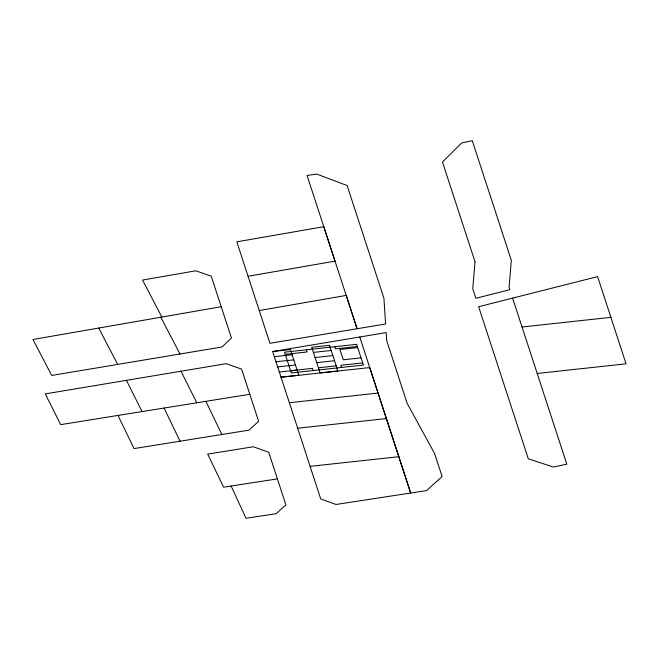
<?xml version="1.0" encoding="UTF-8"?>
<svg xmlns="http://www.w3.org/2000/svg" width="659" height="659" viewBox="0 0 659 659"><rect width="100%" height="100%" fill="white"/><g stroke="black" fill="none" stroke-linecap="round" stroke-linejoin="round"><path stroke-width="0.99" d="M248.081 276.253L335.011 261.129L323.791 226.696L236.836 241.837L269.926 343.298L385.597 323.981L383.933 298.255L347.128 185.541L316.864 174.116L307.053 175.418L357.096 328.75L346.23 295.413L259.242 310.537M221.235 306.715L32.95 339.5L51.715 375.449L222.05 346.972L231.457 338.059L211.242 276.179L195.781 270.791L142.558 280.059L161.859 317.053M272.637 351.535L386.182 332.589L386.693 340.588L407.138 403.333L434.561 453.433L442.107 476.506L426.562 490.584L336.024 504.481L320.735 498.937L272.661 351.527L290.421 349.591L298.791 375.235L281.022 377.162M249.81 394.288L60.677 424.635L45.265 393.901L226.194 363.677L241.606 369.122L258.625 421.307L248.987 430.146L134.016 448.59L118.043 415.425M231.12 486.004L223.607 487.182L207.684 454.109L253.336 446.761L268.724 452.255L285.899 504.885L276.187 513.674L245.996 518.295L231.12 486.004L277.414 478.904M522.068 327.012L610.893 317.341M285.256 354.344L307.086 351.964L306.377 349.789M357.343 346.502L335.505 348.875L334.797 346.7M274.333 356.651L292.094 354.723M313.404 352.4L331.172 350.473M357.697 347.581L339.929 349.517L343.281 359.773L361.041 357.837M276.006 361.783L293.766 359.847M315.084 357.532L332.844 355.596M277.678 366.906L295.438 364.979M316.757 362.656L334.517 360.728M290.611 370.745L312.44 368.373L313.157 370.547M362.697 362.903L340.86 365.284L341.568 367.458M279.35 372.038L297.11 370.103M318.429 367.788L336.189 365.852M281.047 377.228L369.748 367.574L410.664 493.031L359.748 336.98M537.225 373.48L626.05 363.817L597.606 276.615L478.64 306.715L528.296 458.796L553.428 467.05L566.798 464.167L512.611 298.115M289.35 402.731L378.052 393.052M297.662 428.218L386.355 418.58M310.101 466.35L398.802 456.695M160.812 317.251L180.006 354.015M98.693 328.05L117.681 364.427M180.97 371.215L196.794 402.781M126.429 380.334L142.039 411.578M205.872 401.323L221.869 434.503M164.075 408.028L180.047 441.201M475.04 261.812L472.758 288.683L475.905 298.288L509.877 289.688L509.086 287.25L511.335 260.363L472.281 140.705L461.621 142.995L442.477 162.048L475.04 261.812M329.5 345.341L311.732 347.277L320.101 372.912L337.861 370.976L329.5 345.341M356.634 344.327L284.548 352.17L291.319 372.92L363.406 365.078L356.634 344.327"/></g></svg>
